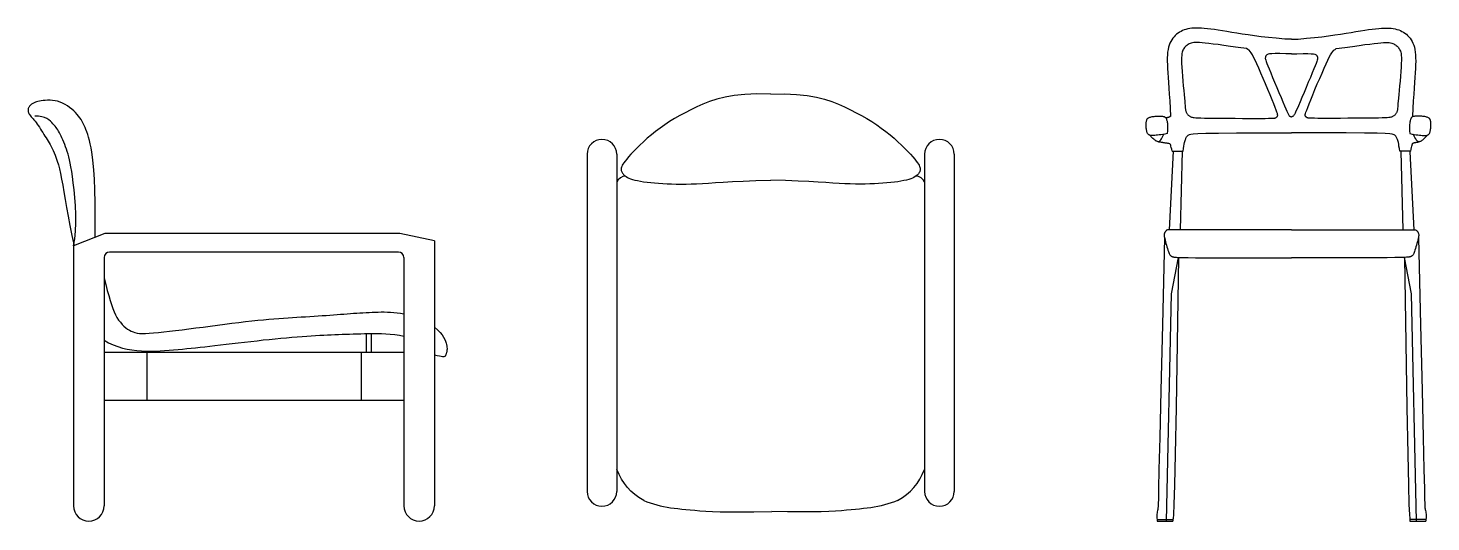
# Model space of a CAD drawing. Header units: millimetres. Extents: x 2198.5 to 2287.8, y 1208.8 to 1298.1.
# Drawn here: x 2205.72 to 2208.252, y 1225.775 to 1226.666 of the extents above; entities that cross this region are included whole.
import ezdxf

# ---------------------------------------------------------------- set-up
doc = ezdxf.new("R2010")
doc.units = ezdxf.units.MM

# ---------------------------------------------------------------- blocks, each defined once
blk = doc.blocks.new('122')
for p, q in [((-0.5089, -350.8504), (-0.5653, -350.8731)), ((0.0237, -350.8504), (-0.5089, -350.8504)), ((0.0862, -350.864), (0.0237, -350.8504)), ((0.0862, -350.864), (0.0862, -351.342)), ((-0.5653, -350.8731), (-0.5653, -351.342)), ((-0.51, -350.894), (-0.51, -351.342)), ((0.0211, -350.884), (-0.5, -350.884)), ((0.0166, -350.884), (0.0164, -350.884)), ((0.0311, -350.894), (0.0311, -351.342)), ((-0.0368, -351.0312), (-0.0368, -351.0648)), ((-0.028, -351.031), (-0.028, -351.0648)), ((-0.51, -351.0648), (0.0311, -351.0648)), ((-0.433, -351.0648), (-0.433, -351.1512)), ((-0.0459, -351.0648), (-0.0459, -351.1512)), ((-0.51, -351.1512), (0.0311, -351.1512))]:
    blk.add_line(p, q)
for points in [[(-0.5263, -350.8574), (-0.5261, -350.8235), (-0.5263, -350.7952), (-0.5267, -350.7716), (-0.5274, -350.7523), (-0.5284, -350.7365), (-0.5295, -350.7236), (-0.5308, -350.713), (-0.5321, -350.704), (-0.5335, -350.696), (-0.535, -350.689), (-0.5365, -350.6826), (-0.538, -350.677), (-0.5396, -350.672), (-0.5412, -350.6674), (-0.5428, -350.6632), (-0.5444, -350.6593), (-0.5461, -350.6556), (-0.5478, -350.652), (-0.5496, -350.6486), (-0.5515, -350.6452), (-0.5537, -350.642), (-0.556, -350.6388), (-0.5586, -350.6357), (-0.5616, -350.6325), (-0.5648, -350.6294), (-0.5684, -350.6263), (-0.5722, -350.6233), (-0.5763, -350.6205), (-0.5805, -350.6179), (-0.5849, -350.6156), (-0.5894, -350.6136), (-0.594, -350.6121), (-0.5986, -350.6111), (-0.6031, -350.6104), (-0.6076, -350.6102), (-0.612, -350.6102), (-0.6161, -350.6104), (-0.62, -350.6109), (-0.6236, -350.6114), (-0.6268, -350.612), (-0.6296, -350.6127), (-0.632, -350.6133), (-0.6341, -350.6139), (-0.636, -350.6146), (-0.6375, -350.6152), (-0.6389, -350.6159), (-0.6401, -350.6167), (-0.6412, -350.6174), (-0.6422, -350.6183), (-0.6431, -350.6191), (-0.6439, -350.62), (-0.6447, -350.621), (-0.6453, -350.622), (-0.6459, -350.623), (-0.6464, -350.624), (-0.6468, -350.6251), (-0.6471, -350.6262), (-0.6472, -350.6274), (-0.6473, -350.6286), (-0.6472, -350.6298), (-0.647, -350.6311), (-0.6466, -350.6324), (-0.646, -350.6338), (-0.6452, -350.6352), (-0.6442, -350.6367), (-0.6429, -350.6382), (-0.6416, -350.6399), (-0.64, -350.6417), (-0.6383, -350.6436), (-0.6366, -350.6457), (-0.6347, -350.6479), (-0.6328, -350.6504), (-0.6308, -350.6531), (-0.6288, -350.6559), (-0.6268, -350.6589), (-0.6247, -350.6621), (-0.6227, -350.6652), (-0.6207, -350.6685), (-0.6187, -350.6717), (-0.6167, -350.6748), (-0.6148, -350.6779), (-0.613, -350.6809), (-0.6111, -350.684), (-0.6093, -350.6871), (-0.6075, -350.6903), (-0.6057, -350.6936), (-0.6039, -350.6971), (-0.6021, -350.7009), (-0.6002, -350.7049), (-0.5983, -350.7094), (-0.5964, -350.7144), (-0.5945, -350.7201), (-0.5925, -350.7267), (-0.5906, -350.7341), (-0.5886, -350.7426), (-0.5867, -350.7524), (-0.5847, -350.7634), (-0.5826, -350.7757), (-0.5804, -350.7893), (-0.5779, -350.8039), (-0.5751, -350.8196), (-0.5719, -350.8364), (-0.5683, -350.854), (-0.5641, -350.8726)], [(-0.5653, -350.8731), (-0.5629, -350.8605), (-0.5615, -350.8465), (-0.561, -350.8316), (-0.5612, -350.8162), (-0.5619, -350.8008), (-0.563, -350.7858), (-0.5643, -350.7717), (-0.5658, -350.759), (-0.5671, -350.748), (-0.5685, -350.7385), (-0.5698, -350.7304), (-0.5711, -350.7235), (-0.5724, -350.7175), (-0.5737, -350.7122), (-0.5751, -350.7074), (-0.5765, -350.7029), (-0.578, -350.6985), (-0.5796, -350.6941), (-0.5811, -350.6899), (-0.5828, -350.6858), (-0.5844, -350.6818), (-0.586, -350.6781), (-0.5876, -350.6747), (-0.5892, -350.6715), (-0.5907, -350.6687), (-0.5921, -350.6661), (-0.5936, -350.6636), (-0.5951, -350.6614), (-0.5967, -350.6592), (-0.5984, -350.6571), (-0.6003, -350.6549), (-0.6023, -350.6526), (-0.6045, -350.6503), (-0.607, -350.6479), (-0.6099, -350.6455), (-0.6134, -350.6433), (-0.6175, -350.6415), (-0.6224, -350.64), (-0.6282, -350.639), (-0.6349, -350.6386)], [(-0.51, -350.9311), (-0.5069, -350.9428), (-0.5042, -350.9533), (-0.5016, -350.9627), (-0.4992, -350.9712), (-0.4969, -350.9788), (-0.4945, -350.9856), (-0.4921, -350.9917), (-0.4895, -350.9972), (-0.4868, -351.0022), (-0.4838, -351.0067), (-0.4807, -351.0108), (-0.4775, -351.0145), (-0.4742, -351.0177), (-0.4708, -351.0205), (-0.4675, -351.023), (-0.4643, -351.0251), (-0.4611, -351.0268), (-0.4578, -351.0282), (-0.4543, -351.0294), (-0.4504, -351.0302), (-0.4461, -351.0307), (-0.4411, -351.0309), (-0.4353, -351.0309), (-0.4286, -351.0305), (-0.4208, -351.03), (-0.4121, -351.0292), (-0.4024, -351.0282), (-0.392, -351.027), (-0.3809, -351.0257), (-0.3691, -351.0242), (-0.3569, -351.0227), (-0.3443, -351.021), (-0.3314, -351.0193), (-0.3183, -351.0176), (-0.3051, -351.0159), (-0.2921, -351.0142), (-0.2792, -351.0125), (-0.2667, -351.011), (-0.2546, -351.0095), (-0.2431, -351.0082), (-0.2324, -351.0071), (-0.2222, -351.0061), (-0.2126, -351.0052), (-0.2034, -351.0045), (-0.1947, -351.0038), (-0.1863, -351.0033), (-0.178, -351.0027), (-0.17, -351.0022), (-0.162, -351.0017), (-0.1541, -351.0012), (-0.1463, -351.0007), (-0.1386, -351.0002), (-0.1311, -350.9997), (-0.1237, -350.9992), (-0.1165, -350.9987), (-0.1094, -350.9983), (-0.1026, -350.9978), (-0.096, -350.9973), (-0.0896, -350.9968), (-0.0833, -350.9964), (-0.0772, -350.9959), (-0.0712, -350.9955), (-0.0654, -350.9951), (-0.0596, -350.9946), (-0.0539, -350.9942), (-0.0483, -350.9939), (-0.0428, -350.9935), (-0.0372, -350.9932), (-0.0318, -350.9929), (-0.0263, -350.9927), (-0.0208, -350.9925), (-0.0154, -350.9923), (-0.0099, -350.9922), (-0.0043, -350.9922), (0.0013, -350.9923), (0.007, -350.9926), (0.0128, -350.993), (0.0188, -350.9936), (0.0249, -350.9944), (0.0311, -350.9955)], [(0.0862, -351.0194), (0.0919, -351.0244), (0.0965, -351.0291), (0.1001, -351.0336), (0.1028, -351.0377), (0.1049, -351.0416), (0.1063, -351.0451), (0.1073, -351.0483), (0.1079, -351.0511), (0.1084, -351.0536), (0.1087, -351.0559), (0.1089, -351.0578), (0.1089, -351.0595), (0.1088, -351.0611), (0.1086, -351.0625), (0.1084, -351.0638), (0.1081, -351.065), (0.1078, -351.0661), (0.1075, -351.0672), (0.1072, -351.0683), (0.1068, -351.0693), (0.1063, -351.0702), (0.1059, -351.071), (0.1054, -351.0717), (0.1048, -351.0722), (0.1042, -351.0727), (0.1034, -351.073), (0.1022, -351.0731), (0.1006, -351.073), (0.0983, -351.0726), (0.0952, -351.072), (0.0912, -351.071), (0.0862, -351.0698)], [(-0.51, -351.0432), (-0.5018, -351.0477), (-0.4935, -351.0515), (-0.4851, -351.0547), (-0.4766, -351.0572), (-0.4682, -351.0591), (-0.4597, -351.0606), (-0.4512, -351.0617), (-0.4427, -351.0624), (-0.4342, -351.0627), (-0.4258, -351.0628), (-0.4174, -351.0627), (-0.409, -351.0623), (-0.4008, -351.0618), (-0.3926, -351.0612), (-0.3845, -351.0605), (-0.3766, -351.0598), (-0.3687, -351.059), (-0.3609, -351.0582), (-0.353, -351.0574), (-0.345, -351.0566), (-0.3368, -351.0557), (-0.3282, -351.0548), (-0.3193, -351.0538), (-0.3099, -351.0527), (-0.3, -351.0516), (-0.2896, -351.0503), (-0.2788, -351.0491), (-0.2678, -351.0478), (-0.2566, -351.0465), (-0.2453, -351.0452), (-0.234, -351.044), (-0.2229, -351.0427), (-0.212, -351.0416), (-0.2014, -351.0405), (-0.191, -351.0395), (-0.1809, -351.0386), (-0.1712, -351.0377), (-0.1618, -351.037), (-0.1528, -351.0363), (-0.1442, -351.0356), (-0.136, -351.0351), (-0.1283, -351.0346), (-0.1208, -351.0342), (-0.1136, -351.0338), (-0.1067, -351.0335), (-0.0999, -351.0332), (-0.0933, -351.033), (-0.0868, -351.0327), (-0.0802, -351.0325), (-0.0737, -351.0322), (-0.0672, -351.032), (-0.0605, -351.0318), (-0.0538, -351.0316), (-0.0469, -351.0314), (-0.0399, -351.0312), (-0.0326, -351.0311), (-0.0252, -351.031), (-0.0175, -351.031), (-0.0096, -351.0311), (-0.0016, -351.0314), (0.0065, -351.032), (0.0147, -351.0329), (0.0229, -351.0341), (0.0311, -351.0358)]]:
    blk.add_lwpolyline(points)
for centre, radius, start, end in [((-0.5, -350.894), 0.01, 90, 180), ((0.0211, -350.894), 0.01, 0, 90), ((-0.5376, -351.342), 0.0276, 180, 0), ((0.0586, -351.342), 0.0275, 180, 0)]:
    blk.add_arc(centre, radius, start, end)
blk = doc.blocks.new('121')
for p, q in [((0.3618, -350.7076), (0.3618, -351.3158)), ((0.4154, -350.7076), (0.4154, -351.3158)), ((0.9709, -350.7076), (0.9709, -351.3158)), ((1.0245, -350.7076), (1.0245, -351.3158))]:
    blk.add_line(p, q)
for points in [[(0.6931, -350.5993), (0.6682, -350.5988), (0.6464, -350.5996), (0.6274, -350.6016), (0.6107, -350.6045), (0.5959, -350.6082), (0.5828, -350.6125), (0.5708, -350.6173), (0.5597, -350.6223), (0.5491, -350.6274), (0.5389, -350.6326), (0.5291, -350.6379), (0.5196, -350.6433), (0.5106, -350.6488), (0.5019, -350.6545), (0.4935, -350.6603), (0.4855, -350.6663), (0.4778, -350.6725), (0.4704, -350.6787), (0.4634, -350.685), (0.457, -350.6911), (0.451, -350.697), (0.4456, -350.7025), (0.4408, -350.7077), (0.4366, -350.7123), (0.4332, -350.7164), (0.4304, -350.7199), (0.4281, -350.7228), (0.4264, -350.7254), (0.4251, -350.7276), (0.4243, -350.7295), (0.4237, -350.7312), (0.4233, -350.7327), (0.4232, -350.7341), (0.4232, -350.7354), (0.4234, -350.7367), (0.4237, -350.7379), (0.4242, -350.7391), (0.4248, -350.7403), (0.4256, -350.7415), (0.4266, -350.7427), (0.4276, -350.744), (0.4289, -350.7453), (0.4305, -350.7466), (0.4323, -350.748), (0.4345, -350.7493), (0.4371, -350.7506), (0.4402, -350.7519), (0.4438, -350.7531), (0.448, -350.7542), (0.4528, -350.7552), (0.4581, -350.7562), (0.4638, -350.7571), (0.47, -350.758), (0.4765, -350.7587), (0.4834, -350.7594), (0.4907, -350.76), (0.4982, -350.7605), (0.506, -350.7609), (0.5141, -350.7612), (0.5225, -350.7614), (0.5313, -350.7614), (0.5403, -350.7614), (0.5498, -350.7611), (0.5595, -350.7608), (0.5698, -350.7602), (0.5809, -350.7595), (0.5933, -350.7588), (0.6076, -350.7579), (0.6242, -350.757), (0.6437, -350.7561), (0.6665, -350.7552), (0.6931, -350.7543)], [(0.6931, -350.5993), (0.718, -350.5988), (0.7398, -350.5996), (0.7589, -350.6016), (0.7756, -350.6045), (0.7903, -350.6082), (0.8035, -350.6125), (0.8154, -350.6173), (0.8265, -350.6223), (0.8372, -350.6274), (0.8474, -350.6326), (0.8572, -350.6379), (0.8666, -350.6433), (0.8757, -350.6488), (0.8844, -350.6545), (0.8927, -350.6603), (0.9008, -350.6663), (0.9085, -350.6725), (0.9158, -350.6787), (0.9228, -350.685), (0.9293, -350.6911), (0.9353, -350.697), (0.9407, -350.7025), (0.9455, -350.7077), (0.9496, -350.7123), (0.9531, -350.7164), (0.9559, -350.7199), (0.9581, -350.7228), (0.9598, -350.7254), (0.9611, -350.7276), (0.962, -350.7295), (0.9626, -350.7312), (0.9629, -350.7327), (0.9631, -350.7341), (0.9631, -350.7354), (0.9629, -350.7367), (0.9625, -350.7379), (0.9621, -350.7391), (0.9614, -350.7403), (0.9606, -350.7415), (0.9597, -350.7427), (0.9586, -350.744), (0.9573, -350.7453), (0.9558, -350.7466), (0.9539, -350.748), (0.9517, -350.7493), (0.9491, -350.7506), (0.946, -350.7519), (0.9424, -350.7531), (0.9382, -350.7542), (0.9334, -350.7552), (0.9282, -350.7562), (0.9224, -350.7571), (0.9163, -350.758), (0.9097, -350.7587), (0.9028, -350.7594), (0.8956, -350.76), (0.888, -350.7605), (0.8802, -350.7609), (0.8721, -350.7612), (0.8637, -350.7614), (0.855, -350.7614), (0.8459, -350.7614), (0.8365, -350.7611), (0.8267, -350.7608), (0.8165, -350.7602), (0.8054, -350.7595), (0.7929, -350.7588), (0.7786, -350.7579), (0.762, -350.757), (0.7425, -350.7561), (0.7197, -350.7552), (0.6931, -350.7543)], [(0.4639, -351.3323), (0.4554, -351.3271), (0.4478, -351.3215), (0.4408, -351.3155), (0.4346, -351.309), (0.429, -351.3018), (0.4239, -351.294), (0.4194, -351.2855), (0.4154, -351.2761)], [(0.9223, -351.3323), (0.9308, -351.3271), (0.9385, -351.3215), (0.9454, -351.3155), (0.9517, -351.309), (0.9573, -351.3018), (0.9623, -351.294), (0.9668, -351.2855), (0.9709, -351.2761)], [(0.4639, -351.3323), (0.464, -351.3324), (0.4696, -351.3347), (0.4755, -351.3367), (0.4814, -351.3386), (0.4875, -351.3403), (0.4937, -351.3418), (0.4999, -351.3431), (0.5061, -351.3443), (0.5124, -351.3453), (0.5188, -351.3462), (0.5255, -351.347), (0.5325, -351.3478), (0.5399, -351.3485), (0.5478, -351.3493), (0.5563, -351.35), (0.5655, -351.3507), (0.5759, -351.3514), (0.588, -351.3521), (0.6022, -351.3526), (0.6191, -351.3529), (0.6391, -351.353), (0.6629, -351.3528), (0.6954, -351.3522)], [(0.9223, -351.3323), (0.9222, -351.3324), (0.9166, -351.3347), (0.9108, -351.3367), (0.9048, -351.3386), (0.8987, -351.3403), (0.8925, -351.3418), (0.8863, -351.3431), (0.8801, -351.3443), (0.8738, -351.3453), (0.8674, -351.3462), (0.8607, -351.347), (0.8537, -351.3478), (0.8463, -351.3485), (0.8384, -351.3493), (0.8299, -351.35), (0.8207, -351.3507), (0.8103, -351.3514), (0.7983, -351.3521), (0.7841, -351.3526), (0.7672, -351.3529), (0.7471, -351.353), (0.7234, -351.3528), (0.6954, -351.3522)]]:
    blk.add_lwpolyline(points)
for centre, radius, start, end in [((0.3886, -350.7076), 0.0268, 0, 180), ((0.9977, -350.7076), 0.0268, 0, 180), ((0.4319, -350.7652), 0.0181, 92.4267, 155.4932), ((0.9544, -350.7652), 0.0181, 24.5068, 87.5733), ((0.3886, -351.3158), 0.0268, 180, 0), ((0.9977, -351.3158), 0.0268, 180, 0)]:
    blk.add_arc(centre, radius, start, end)
blk = doc.blocks.new('120')
at = {"linetype": 'Continuous'}
for points in [[(1.6331, -350.4997), (1.6212, -350.4997), (1.6057, -350.4984), (1.5915, -350.497), (1.5783, -350.4955), (1.5662, -350.4939), (1.5549, -350.4923), (1.5443, -350.4907), (1.5345, -350.4891), (1.5253, -350.4877), (1.5167, -350.4863), (1.5086, -350.485), (1.501, -350.4839), (1.494, -350.4828), (1.4874, -350.482), (1.4813, -350.4812), (1.4757, -350.4806), (1.4705, -350.4802), (1.4656, -350.48), (1.4611, -350.4799), (1.457, -350.48), (1.4531, -350.4803), (1.4495, -350.4808), (1.446, -350.4814), (1.4427, -350.4823), (1.4396, -350.4833), (1.4366, -350.4845), (1.4337, -350.4859), (1.4309, -350.4874), (1.4283, -350.4892), (1.4258, -350.4912), (1.4234, -350.4933), (1.4212, -350.4956), (1.4191, -350.4982), (1.4172, -350.5009), (1.4154, -350.5039), (1.4138, -350.5071), (1.4124, -350.5107), (1.4113, -350.5145), (1.4103, -350.5187), (1.4096, -350.5233), (1.4092, -350.5283), (1.4089, -350.5338), (1.4089, -350.5397), (1.4091, -350.5462), (1.4094, -350.5532), (1.4099, -350.5609), (1.4104, -350.5693), (1.4111, -350.5783), (1.4118, -350.5882), (1.4125, -350.5992), (1.4133, -350.6114), (1.4141, -350.6253), (1.4148, -350.6388)], [(1.6331, -350.4997), (1.645, -350.4997), (1.6604, -350.4984), (1.6747, -350.497), (1.6878, -350.4955), (1.7, -350.4939), (1.7113, -350.4923), (1.7218, -350.4907), (1.7317, -350.4891), (1.7409, -350.4877), (1.7495, -350.4863), (1.7576, -350.485), (1.7652, -350.4839), (1.7722, -350.4828), (1.7788, -350.482), (1.7849, -350.4812), (1.7905, -350.4806), (1.7957, -350.4802), (1.8006, -350.48), (1.805, -350.4799), (1.8092, -350.48), (1.8131, -350.4803), (1.8167, -350.4808), (1.8202, -350.4814), (1.8235, -350.4823), (1.8266, -350.4833), (1.8296, -350.4845), (1.8325, -350.4859), (1.8353, -350.4874), (1.8379, -350.4892), (1.8404, -350.4912), (1.8428, -350.4933), (1.845, -350.4956), (1.8471, -350.4982), (1.849, -350.5009), (1.8508, -350.5039), (1.8524, -350.5071), (1.8537, -350.5107), (1.8549, -350.5145), (1.8559, -350.5187), (1.8566, -350.5233), (1.857, -350.5283), (1.8572, -350.5338), (1.8573, -350.5397), (1.8571, -350.5462), (1.8568, -350.5532), (1.8563, -350.5609), (1.8558, -350.5693), (1.8551, -350.5783), (1.8544, -350.5882), (1.8537, -350.5992), (1.8529, -350.6114), (1.8521, -350.6253), (1.8514, -350.6388)], [(1.5522, -350.517), (1.5366, -350.5149), (1.5229, -350.513), (1.511, -350.5113), (1.5006, -350.5099), (1.4917, -350.5087), (1.484, -350.5077), (1.4775, -350.5069), (1.4719, -350.5064), (1.4671, -350.506), (1.463, -350.5059), (1.4596, -350.5059), (1.4567, -350.5061), (1.4542, -350.5065), (1.452, -350.507), (1.4502, -350.5077), (1.4485, -350.5085), (1.4469, -350.5094), (1.4454, -350.5104), (1.444, -350.5115), (1.4426, -350.5127), (1.4414, -350.514), (1.4402, -350.5153), (1.4391, -350.5167), (1.4382, -350.5182), (1.4373, -350.5198), (1.4365, -350.5215), (1.4358, -350.5236), (1.4353, -350.5261), (1.4349, -350.5293), (1.4347, -350.5332), (1.4347, -350.538), (1.4348, -350.5438), (1.4352, -350.5507), (1.4357, -350.5585), (1.4364, -350.5669), (1.4371, -350.5755), (1.4379, -350.5841), (1.4387, -350.5923), (1.4394, -350.5999), (1.44, -350.6065), (1.4405, -350.612), (1.4409, -350.6163), (1.4411, -350.6197), (1.4413, -350.6223), (1.4415, -350.6243), (1.4416, -350.6258), (1.4418, -350.627), (1.442, -350.628), (1.4422, -350.629), (1.4424, -350.63), (1.4428, -350.6309), (1.4431, -350.6319), (1.4436, -350.6328), (1.4441, -350.6337), (1.4447, -350.6346), (1.4453, -350.6355), (1.446, -350.6363), (1.4468, -350.6371), (1.4476, -350.6378), (1.4485, -350.6385), (1.4494, -350.6391), (1.4505, -350.6397), (1.4515, -350.6402), (1.4527, -350.6407), (1.4539, -350.641), (1.4555, -350.6414), (1.4576, -350.6416), (1.4604, -350.6419), (1.4643, -350.6421), (1.4694, -350.6422), (1.476, -350.6423), (1.4843, -350.6425), (1.4944, -350.6426), (1.506, -350.6427), (1.5186, -350.6428), (1.5315, -350.6428), (1.5445, -350.6429), (1.5569, -350.6429), (1.5682, -350.643), (1.5779, -350.6429), (1.5857, -350.6429), (1.5917, -350.6428), (1.5962, -350.6427), (1.5993, -350.6426), (1.6014, -350.6425), (1.6028, -350.6423), (1.6036, -350.6421), (1.6042, -350.6419), (1.6047, -350.6417), (1.6052, -350.6414), (1.6057, -350.6411), (1.6062, -350.6408), (1.6067, -350.6404), (1.6071, -350.64), (1.6075, -350.6395), (1.6078, -350.639), (1.6081, -350.6383), (1.6082, -350.6374), (1.6081, -350.6361), (1.6077, -350.6342), (1.6069, -350.6315), (1.6056, -350.6278), (1.6038, -350.623), (1.6014, -350.6168), (1.5983, -350.6092), (1.5947, -350.6004), (1.5907, -350.5908), (1.5865, -350.5808), (1.5822, -350.5708), (1.578, -350.5611), (1.574, -350.5521), (1.5704, -350.5442), (1.5674, -350.5376), (1.5648, -350.5323), (1.5625, -350.528), (1.5605, -350.5247), (1.5585, -350.5221), (1.5566, -350.5201), (1.5545, -350.5184), (1.5522, -350.517)], [(1.714, -350.517), (1.7296, -350.5149), (1.7433, -350.513), (1.7552, -350.5113), (1.7656, -350.5099), (1.7745, -350.5087), (1.7822, -350.5077), (1.7887, -350.5069), (1.7943, -350.5064), (1.7991, -350.506), (1.8031, -350.5059), (1.8066, -350.5059), (1.8095, -350.5061), (1.812, -350.5065), (1.8141, -350.507), (1.816, -350.5077), (1.8177, -350.5085), (1.8193, -350.5094), (1.8208, -350.5104), (1.8222, -350.5115), (1.8236, -350.5127), (1.8248, -350.514), (1.826, -350.5153), (1.827, -350.5167), (1.828, -350.5182), (1.8289, -350.5198), (1.8297, -350.5215), (1.8304, -350.5236), (1.8309, -350.5261), (1.8313, -350.5293), (1.8315, -350.5332), (1.8315, -350.538), (1.8313, -350.5438), (1.831, -350.5507), (1.8304, -350.5585), (1.8298, -350.5669), (1.829, -350.5755), (1.8283, -350.5841), (1.8275, -350.5923), (1.8268, -350.5999), (1.8262, -350.6065), (1.8257, -350.612), (1.8253, -350.6163), (1.825, -350.6197), (1.8248, -350.6223), (1.8247, -350.6243), (1.8245, -350.6258), (1.8244, -350.627), (1.8242, -350.628), (1.824, -350.629), (1.8237, -350.63), (1.8234, -350.6309), (1.823, -350.6319), (1.8226, -350.6328), (1.8221, -350.6337), (1.8215, -350.6346), (1.8209, -350.6355), (1.8202, -350.6363), (1.8194, -350.6371), (1.8186, -350.6378), (1.8177, -350.6385), (1.8167, -350.6391), (1.8157, -350.6397), (1.8146, -350.6402), (1.8135, -350.6407), (1.8122, -350.641), (1.8107, -350.6414), (1.8086, -350.6416), (1.8058, -350.6419), (1.8019, -350.6421), (1.7968, -350.6422), (1.7902, -350.6423), (1.7819, -350.6425), (1.7718, -350.6426), (1.7602, -350.6427), (1.7476, -350.6428), (1.7346, -350.6428), (1.7217, -350.6429), (1.7093, -350.6429), (1.698, -350.643), (1.6883, -350.6429), (1.6805, -350.6429), (1.6745, -350.6428), (1.67, -350.6427), (1.6669, -350.6426), (1.6648, -350.6425), (1.6634, -350.6423), (1.6626, -350.6421), (1.662, -350.6419), (1.6615, -350.6417), (1.661, -350.6414), (1.6604, -350.6411), (1.66, -350.6408), (1.6595, -350.6404), (1.6591, -350.64), (1.6587, -350.6395), (1.6584, -350.639), (1.6581, -350.6383), (1.658, -350.6374), (1.6581, -350.6361), (1.6585, -350.6342), (1.6593, -350.6315), (1.6606, -350.6278), (1.6624, -350.623), (1.6648, -350.6168), (1.6679, -350.6092), (1.6715, -350.6004), (1.6755, -350.5908), (1.6797, -350.5808), (1.684, -350.5708), (1.6882, -350.5611), (1.6922, -350.5521), (1.6957, -350.5442), (1.6988, -350.5376), (1.7014, -350.5323), (1.7037, -350.528), (1.7057, -350.5247), (1.7076, -350.5221), (1.7096, -350.5201), (1.7117, -350.5184), (1.714, -350.517)], [(1.6331, -350.5265), (1.6232, -350.5264), (1.6119, -350.526), (1.6035, -350.526), (1.5975, -350.5262), (1.5935, -350.5265), (1.5911, -350.527), (1.5896, -350.5276), (1.5888, -350.5282), (1.5881, -350.5288), (1.5876, -350.5295), (1.5871, -350.5301), (1.5868, -350.5308), (1.5865, -350.5314), (1.5863, -350.532), (1.5861, -350.5327), (1.586, -350.5333), (1.5859, -350.534), (1.5859, -350.5348), (1.5862, -350.536), (1.5867, -350.5377), (1.5875, -350.5402), (1.5888, -350.5436), (1.5905, -350.548), (1.5928, -350.5537), (1.5957, -350.5608), (1.599, -350.5689), (1.6027, -350.5778), (1.6066, -350.587), (1.6105, -350.5962), (1.6142, -350.6051), (1.6177, -350.6132), (1.6207, -350.6201), (1.6231, -350.6258), (1.625, -350.6301), (1.6265, -350.6333), (1.6277, -350.6356), (1.6285, -350.6371), (1.6292, -350.6381), (1.6298, -350.6387), (1.6303, -350.6391), (1.6309, -350.6394), (1.6316, -350.6398), (1.6323, -350.6401), (1.6331, -350.6403)], [(1.6331, -350.5265), (1.643, -350.5264), (1.6543, -350.526), (1.6627, -350.526), (1.6687, -350.5262), (1.6727, -350.5265), (1.6751, -350.527), (1.6765, -350.5276), (1.6774, -350.5282), (1.678, -350.5288), (1.6786, -350.5295), (1.679, -350.5301), (1.6794, -350.5308), (1.6797, -350.5314), (1.6799, -350.532), (1.6801, -350.5327), (1.6802, -350.5333), (1.6803, -350.534), (1.6802, -350.5348), (1.68, -350.536), (1.6795, -350.5377), (1.6787, -350.5402), (1.6774, -350.5436), (1.6757, -350.548), (1.6734, -350.5537), (1.6705, -350.5608), (1.6672, -350.5689), (1.6635, -350.5778), (1.6596, -350.587), (1.6557, -350.5962), (1.652, -350.6051), (1.6485, -350.6132), (1.6455, -350.6201), (1.6431, -350.6258), (1.6411, -350.6301), (1.6396, -350.6333), (1.6385, -350.6356), (1.6376, -350.6371), (1.637, -350.6381), (1.6364, -350.6387), (1.6359, -350.6391), (1.6353, -350.6394), (1.6346, -350.6398), (1.6339, -350.6401), (1.6331, -350.6403)], [(1.409, -350.6704), (1.4047, -350.6711), (1.4008, -350.6717), (1.3973, -350.6723), (1.3941, -350.6727), (1.3913, -350.673), (1.3888, -350.6733), (1.3865, -350.6735), (1.3846, -350.6737), (1.3829, -350.6737), (1.3815, -350.6738), (1.3802, -350.6737), (1.3791, -350.6736), (1.3782, -350.6735), (1.3774, -350.6733), (1.3767, -350.673), (1.3761, -350.6727), (1.3755, -350.6723), (1.3749, -350.6719), (1.3743, -350.6714), (1.3738, -350.6708), (1.3734, -350.6701), (1.3729, -350.6692), (1.3725, -350.6681), (1.3722, -350.6669), (1.3719, -350.6655), (1.3716, -350.6639), (1.3713, -350.6622), (1.3711, -350.6604), (1.371, -350.6587), (1.3709, -350.6569), (1.3708, -350.6552), (1.3708, -350.6537), (1.3708, -350.6522), (1.3709, -350.651), (1.3711, -350.6498), (1.3712, -350.6488), (1.3714, -350.6479), (1.3716, -350.6471), (1.3718, -350.6464), (1.3721, -350.6457), (1.3723, -350.645), (1.3726, -350.6444), (1.3729, -350.6439), (1.3733, -350.6433), (1.3738, -350.6428), (1.3745, -350.6424), (1.3753, -350.6419), (1.3762, -350.6414), (1.3774, -350.641), (1.3787, -350.6406), (1.3801, -350.6402), (1.3817, -350.6398), (1.3834, -350.6395), (1.3852, -350.6392), (1.3869, -350.6389), (1.3888, -350.6388), (1.3906, -350.6386), (1.3924, -350.6386), (1.3941, -350.6386), (1.3958, -350.6386), (1.3973, -350.6387), (1.3988, -350.6389), (1.4001, -350.639), (1.4013, -350.6392), (1.4023, -350.6394), (1.4031, -350.6397), (1.4038, -350.6399), (1.4044, -350.6402), (1.4048, -350.6405), (1.4052, -350.6408), (1.4056, -350.6411), (1.4059, -350.6414), (1.4062, -350.6418), (1.4064, -350.6422), (1.4067, -350.6427), (1.407, -350.6433), (1.4073, -350.644), (1.4075, -350.6448), (1.4078, -350.6457), (1.4081, -350.6468), (1.4085, -350.6481), (1.4088, -350.6497), (1.4091, -350.6517), (1.4093, -350.6541), (1.4094, -350.6571), (1.4094, -350.6608), (1.4093, -350.6652), (1.409, -350.6704)], [(1.4148, -350.6388), (1.4147, -350.6389), (1.4146, -350.639), (1.4145, -350.6392), (1.4143, -350.6393), (1.4141, -350.6394), (1.414, -350.6396), (1.4138, -350.6397), (1.4136, -350.6398), (1.4135, -350.64), (1.4133, -350.6401), (1.4132, -350.6402), (1.413, -350.6403), (1.4129, -350.6404), (1.4128, -350.6405), (1.4126, -350.6405), (1.4125, -350.6406), (1.4123, -350.6407), (1.4122, -350.6408), (1.4121, -350.6408), (1.4119, -350.6409), (1.4118, -350.641), (1.4116, -350.641), (1.4115, -350.6411), (1.4113, -350.6412), (1.4111, -350.6412), (1.411, -350.6413), (1.4108, -350.6413), (1.4107, -350.6414), (1.4105, -350.6414), (1.4103, -350.6415), (1.4101, -350.6415), (1.4099, -350.6416), (1.4097, -350.6416), (1.4095, -350.6416), (1.4092, -350.6417), (1.409, -350.6417), (1.4087, -350.6417), (1.4084, -350.6417), (1.4081, -350.6418), (1.4078, -350.6418), (1.4075, -350.6418), (1.4072, -350.6418), (1.4069, -350.6417), (1.4067, -350.6417), (1.4064, -350.6417), (1.4062, -350.6417), (1.4061, -350.6417), (1.4061, -350.6417)], [(1.8466, -350.6704), (1.8509, -350.6711), (1.8547, -350.6717), (1.8583, -350.6723), (1.8614, -350.6727), (1.8643, -350.673), (1.8668, -350.6733), (1.869, -350.6735), (1.871, -350.6737), (1.8727, -350.6737), (1.8741, -350.6738), (1.8754, -350.6737), (1.8764, -350.6736), (1.8774, -350.6735), (1.8782, -350.6733), (1.8789, -350.673), (1.8795, -350.6727), (1.8801, -350.6723), (1.8807, -350.6719), (1.8812, -350.6714), (1.8817, -350.6708), (1.8822, -350.6701), (1.8826, -350.6692), (1.883, -350.6681), (1.8834, -350.6669), (1.8837, -350.6655), (1.884, -350.6639), (1.8842, -350.6622), (1.8844, -350.6604), (1.8846, -350.6587), (1.8847, -350.6569), (1.8848, -350.6552), (1.8848, -350.6537), (1.8847, -350.6522), (1.8847, -350.651), (1.8845, -350.6498), (1.8844, -350.6488), (1.8842, -350.6479), (1.884, -350.6471), (1.8838, -350.6464), (1.8835, -350.6457), (1.8833, -350.645), (1.883, -350.6444), (1.8827, -350.6439), (1.8823, -350.6433), (1.8817, -350.6428), (1.8811, -350.6424), (1.8803, -350.6419), (1.8794, -350.6414), (1.8782, -350.641), (1.8769, -350.6406), (1.8754, -350.6402), (1.8739, -350.6398), (1.8722, -350.6395), (1.8704, -350.6392), (1.8686, -350.6389), (1.8668, -350.6388), (1.865, -350.6386), (1.8632, -350.6386), (1.8615, -350.6386), (1.8598, -350.6386), (1.8582, -350.6387), (1.8568, -350.6389), (1.8555, -350.639), (1.8543, -350.6392), (1.8533, -350.6394), (1.8525, -350.6397), (1.8518, -350.6399), (1.8512, -350.6402), (1.8507, -350.6405), (1.8503, -350.6408), (1.85, -350.6411), (1.8497, -350.6414), (1.8494, -350.6418), (1.8491, -350.6422), (1.8489, -350.6427), (1.8486, -350.6433), (1.8483, -350.644), (1.848, -350.6448), (1.8477, -350.6457), (1.8474, -350.6468), (1.8471, -350.6481), (1.8468, -350.6497), (1.8465, -350.6517), (1.8463, -350.6541), (1.8461, -350.6571), (1.8461, -350.6608), (1.8463, -350.6652), (1.8466, -350.6704)], [(1.8514, -350.6388), (1.8514, -350.6389), (1.8515, -350.639), (1.8516, -350.639), (1.8517, -350.6391), (1.8518, -350.6392), (1.8519, -350.6393), (1.8521, -350.6395), (1.8523, -350.6397)], [(1.4176, -350.7023), (1.4169, -350.6984), (1.4162, -350.6953), (1.4156, -350.693), (1.4151, -350.6913), (1.4146, -350.6902), (1.4141, -350.6895), (1.4135, -350.689), (1.4128, -350.6887), (1.412, -350.6885), (1.411, -350.6883), (1.41, -350.6881), (1.4089, -350.6879), (1.4078, -350.6877), (1.4066, -350.6875), (1.4054, -350.6874), (1.4042, -350.6872), (1.403, -350.687), (1.4018, -350.6869), (1.4007, -350.6867), (1.3995, -350.6865), (1.3984, -350.6863), (1.3973, -350.6861), (1.3962, -350.6859), (1.3952, -350.6858), (1.3942, -350.6856), (1.3932, -350.6853), (1.3922, -350.6851), (1.3912, -350.6847), (1.3902, -350.6843), (1.3891, -350.6838), (1.388, -350.6831), (1.3869, -350.6823), (1.3856, -350.6814), (1.3844, -350.6803), (1.3831, -350.6791), (1.3818, -350.6779), (1.3806, -350.6766), (1.3794, -350.6754), (1.3784, -350.6743), (1.3774, -350.6733)], [(1.3929, -350.6852), (1.394, -350.6847), (1.395, -350.684), (1.3961, -350.683), (1.3971, -350.6816), (1.3983, -350.6798), (1.3995, -350.6775), (1.4009, -350.6748), (1.4025, -350.6715)], [(1.4377, -350.7023), (1.4384, -350.6973), (1.439, -350.693), (1.4396, -350.6896), (1.4402, -350.6867), (1.4407, -350.6844), (1.4412, -350.6826), (1.4416, -350.681), (1.4422, -350.6796), (1.4427, -350.6784), (1.4433, -350.6772), (1.4439, -350.6761), (1.4447, -350.6751), (1.4456, -350.6742), (1.4467, -350.6733), (1.4479, -350.6725), (1.4493, -350.6718), (1.4513, -350.6712), (1.4555, -350.6706), (1.4639, -350.6701), (1.4785, -350.6696), (1.5012, -350.6693), (1.5341, -350.6691), (1.5791, -350.6689), (1.6331, -350.6688)], [(1.8285, -350.7023), (1.8278, -350.6973), (1.8271, -350.693), (1.8266, -350.6896), (1.826, -350.6867), (1.8255, -350.6844), (1.825, -350.6826), (1.8245, -350.681), (1.824, -350.6796), (1.8235, -350.6784), (1.8229, -350.6772), (1.8222, -350.6761), (1.8215, -350.6751), (1.8206, -350.6742), (1.8195, -350.6733), (1.8183, -350.6725), (1.8169, -350.6718), (1.8149, -350.6712), (1.8107, -350.6706), (1.8023, -350.6701), (1.7877, -350.6696), (1.7649, -350.6693), (1.7321, -350.6691), (1.6871, -350.6689), (1.6331, -350.6688)], [(1.8486, -350.7023), (1.8493, -350.6984), (1.8499, -350.6953), (1.8504, -350.693), (1.8508, -350.6913), (1.8511, -350.6902), (1.8514, -350.6895), (1.8515, -350.689), (1.8516, -350.6887), (1.8517, -350.6885), (1.8518, -350.6883), (1.8518, -350.6881), (1.8519, -350.6879), (1.8521, -350.6877), (1.8523, -350.6875), (1.8527, -350.6874), (1.8532, -350.6872), (1.8538, -350.687), (1.8545, -350.6869), (1.8554, -350.6867), (1.8563, -350.6865), (1.8573, -350.6863), (1.8583, -350.6861), (1.8593, -350.6859), (1.8604, -350.6858), (1.8614, -350.6856), (1.8624, -350.6853), (1.8634, -350.6851), (1.8644, -350.6847), (1.8654, -350.6843), (1.8665, -350.6838), (1.8676, -350.6831), (1.8687, -350.6823), (1.8699, -350.6814), (1.8712, -350.6803), (1.8725, -350.6791), (1.8737, -350.6779), (1.875, -350.6766), (1.8761, -350.6754), (1.8772, -350.6743), (1.8782, -350.6733)], [(1.8627, -350.6852), (1.8616, -350.6847), (1.8606, -350.684), (1.8595, -350.683), (1.8584, -350.6816), (1.8573, -350.6798), (1.856, -350.6775), (1.8546, -350.6748), (1.8531, -350.6715)], [(1.4195, -350.7023), (1.4123, -350.8442)], [(1.4176, -350.7023), (1.4377, -350.7023)], [(1.4358, -350.7023), (1.432, -350.8439)], [(1.8486, -350.7023), (1.8285, -350.7023)], [(1.8304, -350.7029), (1.8341, -350.8439)], [(1.8467, -350.7032), (1.8539, -350.8442)], [(1.6331, -350.8437), (1.6277, -350.8437), (1.614, -350.8437), (1.594, -350.8437), (1.5696, -350.8437), (1.5426, -350.8437), (1.515, -350.8437), (1.4887, -350.8438), (1.4656, -350.8438), (1.4472, -350.8438), (1.4333, -350.8438), (1.4232, -350.8438), (1.4163, -350.8439), (1.4119, -350.8441), (1.4094, -350.8442), (1.4082, -350.8445), (1.4076, -350.8448), (1.4072, -350.8452), (1.4067, -350.8457), (1.4062, -350.8462), (1.4057, -350.8468), (1.4053, -350.8475), (1.4049, -350.8482), (1.4045, -350.8489), (1.4041, -350.8496), (1.4039, -350.8504), (1.4036, -350.8512), (1.4035, -350.8521), (1.4034, -350.8531), (1.4035, -350.8544), (1.4036, -350.8559), (1.4039, -350.8577), (1.4044, -350.8599), (1.405, -350.8625), (1.4057, -350.8653), (1.4066, -350.8684), (1.4075, -350.8715), (1.4084, -350.8747), (1.4093, -350.8777), (1.4102, -350.8805), (1.4111, -350.8829), (1.4118, -350.8849), (1.4125, -350.8866), (1.4131, -350.8879), (1.4136, -350.8889), (1.4141, -350.8897), (1.4146, -350.8903), (1.4151, -350.8907), (1.4156, -350.8911), (1.4161, -350.8914), (1.4166, -350.8917), (1.4172, -350.892), (1.4178, -350.8922), (1.4185, -350.8924), (1.4192, -350.8926), (1.4199, -350.8928), (1.4206, -350.893), (1.4215, -350.8932), (1.4231, -350.8933), (1.4258, -350.8935), (1.4302, -350.8937), (1.4371, -350.8939), (1.4468, -350.8941), (1.4601, -350.8942), (1.4774, -350.8943), (1.499, -350.8944), (1.5235, -350.8945), (1.5491, -350.8945), (1.5742, -350.8946), (1.5969, -350.8946), (1.6154, -350.8946), (1.6281, -350.8946), (1.6331, -350.8946)], [(1.6331, -350.8437), (1.6385, -350.8437), (1.6522, -350.8437), (1.6722, -350.8437), (1.6966, -350.8437), (1.7236, -350.8437), (1.7512, -350.8437), (1.7774, -350.8438), (1.8005, -350.8438), (1.8189, -350.8438), (1.8329, -350.8438), (1.843, -350.8438), (1.8499, -350.8439), (1.8543, -350.8441), (1.8567, -350.8442), (1.8579, -350.8445), (1.8585, -350.8448), (1.859, -350.8452), (1.8595, -350.8457), (1.86, -350.8462), (1.8604, -350.8468), (1.8609, -350.8475), (1.8613, -350.8482), (1.8617, -350.8489), (1.862, -350.8496), (1.8623, -350.8504), (1.8625, -350.8512), (1.8627, -350.8521), (1.8628, -350.8531), (1.8627, -350.8544), (1.8625, -350.8559), (1.8622, -350.8577), (1.8618, -350.8599), (1.8612, -350.8625), (1.8604, -350.8653), (1.8596, -350.8684), (1.8587, -350.8715), (1.8578, -350.8747), (1.8568, -350.8777), (1.8559, -350.8805), (1.8551, -350.8829), (1.8544, -350.8849), (1.8537, -350.8866), (1.8531, -350.8879), (1.8526, -350.8889), (1.8521, -350.8897), (1.8516, -350.8903), (1.8511, -350.8907), (1.8506, -350.8911), (1.8501, -350.8914), (1.8495, -350.8917), (1.849, -350.892), (1.8483, -350.8922), (1.8477, -350.8924), (1.847, -350.8926), (1.8463, -350.8928), (1.8455, -350.893), (1.8446, -350.8932), (1.8431, -350.8933), (1.8404, -350.8935), (1.8359, -350.8937), (1.8291, -350.8939), (1.8194, -350.8941), (1.8061, -350.8942), (1.7888, -350.8943), (1.7672, -350.8944), (1.7427, -350.8945), (1.717, -350.8945), (1.692, -350.8946), (1.6693, -350.8946), (1.6508, -350.8946), (1.6381, -350.8946), (1.6331, -350.8946)], [(1.4041, -350.8585), (1.4002, -351.0156), (1.3973, -351.1339), (1.3953, -351.2189), (1.3939, -351.2763), (1.3932, -351.3115), (1.3928, -351.3301), (1.3927, -351.3376), (1.3927, -351.3395), (1.3927, -351.3404), (1.3926, -351.3414), (1.3926, -351.3423), (1.3925, -351.3434), (1.3923, -351.3445), (1.3921, -351.3458), (1.3919, -351.3472), (1.3916, -351.3488), (1.3913, -351.3506), (1.3909, -351.3526), (1.3905, -351.3548), (1.3902, -351.357), (1.3901, -351.3594), (1.39, -351.3617), (1.3901, -351.364), (1.3905, -351.3663)], [(1.8621, -350.8585), (1.866, -351.0156), (1.8688, -351.1339), (1.8709, -351.2189), (1.8722, -351.2763), (1.873, -351.3115), (1.8734, -351.3301), (1.8735, -351.3376), (1.8735, -351.3395), (1.8735, -351.3404), (1.8735, -351.3414), (1.8736, -351.3423), (1.8737, -351.3434), (1.8738, -351.3445), (1.874, -351.3458), (1.8743, -351.3472), (1.8746, -351.3488), (1.8749, -351.3506), (1.8753, -351.3526), (1.8756, -351.3548), (1.8759, -351.357), (1.8761, -351.3594), (1.8762, -351.3617), (1.876, -351.364), (1.8757, -351.3663)], [(1.4075, -351.3697), (1.4163, -350.9596), (1.4294, -350.8937)], [(1.4294, -350.8937), (1.4268, -351.0483), (1.4247, -351.1647), (1.4231, -351.2484), (1.4219, -351.3048), (1.421, -351.3393), (1.4202, -351.3575), (1.4196, -351.3647), (1.4191, -351.3663)], [(1.8587, -351.3697), (1.8499, -350.9596), (1.8368, -350.8937)], [(1.8368, -350.8937), (1.8394, -351.0483), (1.8415, -351.1647), (1.8431, -351.2484), (1.8443, -351.3048), (1.8452, -351.3393), (1.8459, -351.3575), (1.8465, -351.3647), (1.8471, -351.3663)], [(1.3905, -351.3663), (1.4191, -351.3663)], [(1.3905, -351.3663), (1.3905, -351.3697), (1.4191, -351.3697)], [(1.4191, -351.3663), (1.4191, -351.3697)], [(1.847, -351.3663), (1.847, -351.3697), (1.8755, -351.3697)], [(1.8757, -351.3663), (1.8471, -351.3663)], [(1.8755, -351.3663), (1.8755, -351.3697)]]:
    blk.add_lwpolyline(points, dxfattribs=at)

msp = doc.modelspace()

# ---------------------------------------------------------------- block references
for name in ['120', '122', '121']:
    msp.add_blockref(name, (2206.3675, 1577.1462))

doc.saveas('drawing.dxf')
